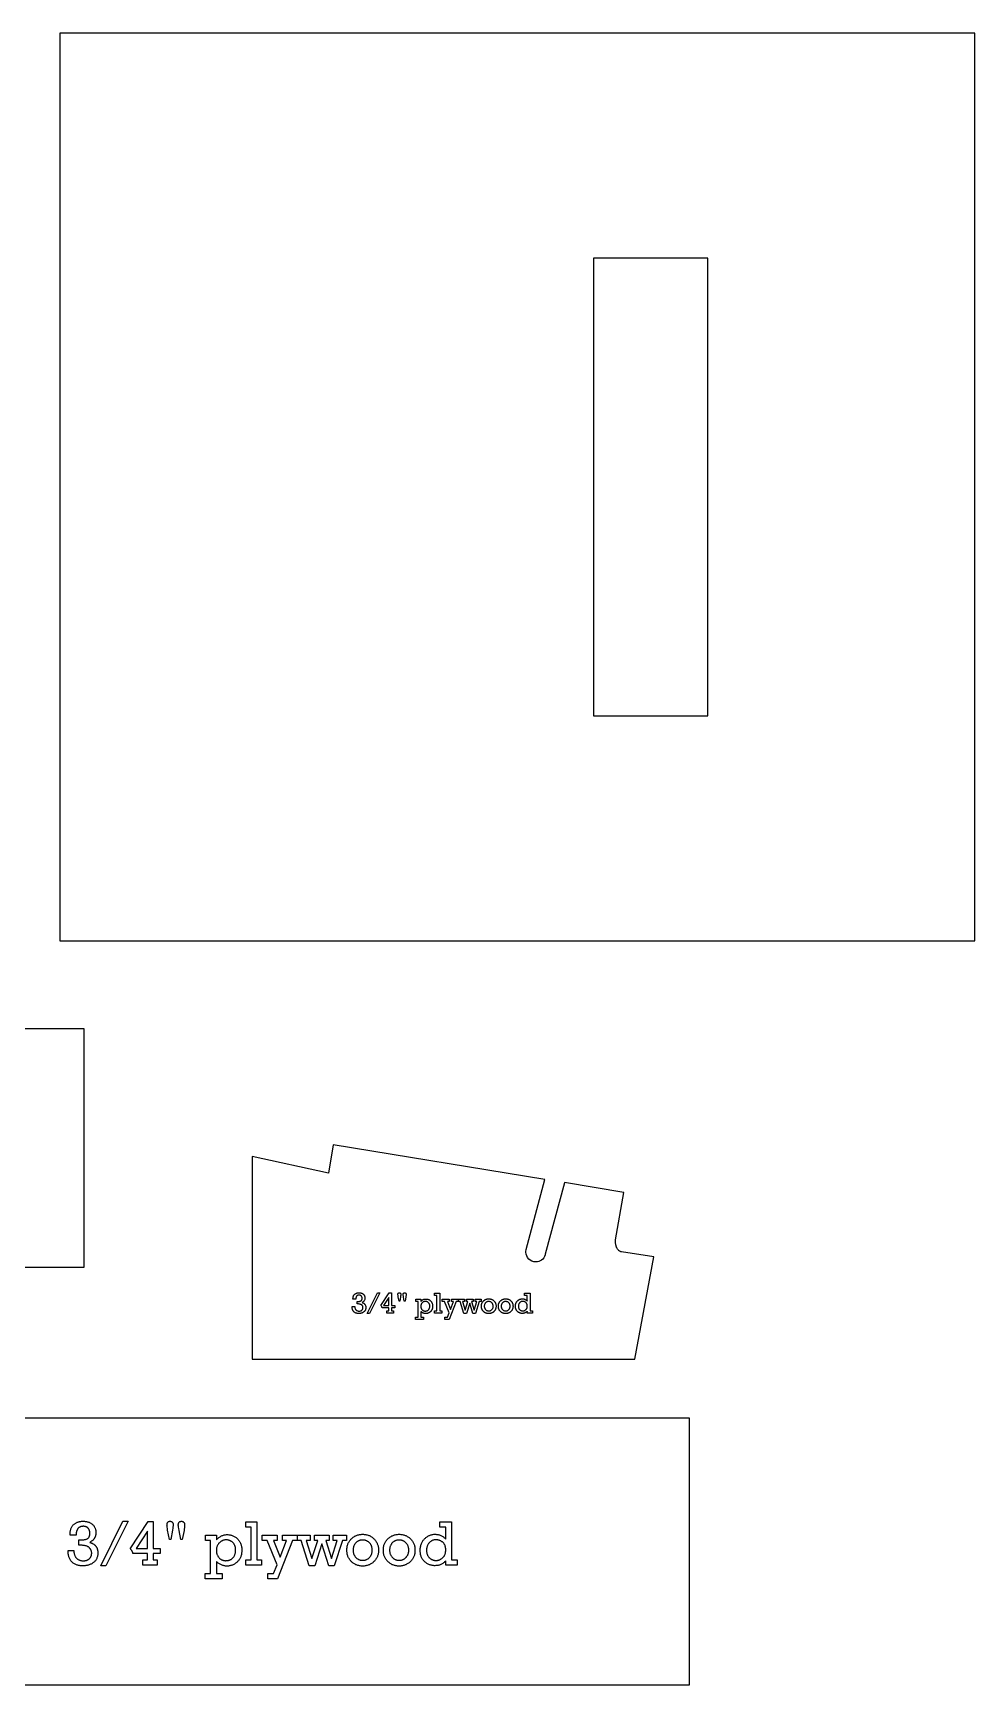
# Model space of a CAD drawing. Extents: x 1 to 150, y 1 to 98.
# Drawn here: x 125.26 to 149.96, y 53.19 to 96.52 of the extents above; entities that cross this region are included whole.
import ezdxf

# ---------------------------------------------------------------- set-up
doc = ezdxf.new("R2010")
doc.units = 0
doc.layers.add('LAYER_1', color=18, linetype='CONTINUOUS')

msp = doc.modelspace()

# ---------------------------------------------------------------- linework, layer by layer
at = {"layer": 'LAYER_1'}
for points in [[(149.956, 72.708), (149.956, 96.521), (125.956, 96.521), (125.956, 72.708)], [(139.956, 90.614), (139.956, 78.614), (142.956, 78.614), (142.956, 90.614)], [(113.844, 64.154), (126.594, 64.154), (126.594, 70.404), (113.844, 70.404)], [(133.755, 63.186), (133.755, 63.251), (133.781, 63.251), (133.803, 63.252), (133.812, 63.253), (133.821, 63.254), (133.829, 63.256), (133.835, 63.257), (133.841, 63.259), (133.847, 63.261), (133.853, 63.264), (133.858, 63.267), (133.862, 63.27), (133.867, 63.274), (133.871, 63.278), (133.874, 63.283), (133.878, 63.288), (133.881, 63.293), (133.883, 63.298), (133.885, 63.304), (133.886, 63.311), (133.888, 63.317), (133.888, 63.324), (133.888, 63.331), (133.888, 63.34), (133.887, 63.348), (133.886, 63.356), (133.883, 63.364), (133.88, 63.371), (133.877, 63.378), (133.873, 63.385), (133.868, 63.391), (133.862, 63.397), (133.856, 63.403), (133.85, 63.407), (133.842, 63.41), (133.834, 63.413), (133.826, 63.415), (133.817, 63.416), (133.807, 63.417), (133.796, 63.416), (133.786, 63.415), (133.777, 63.413), (133.768, 63.41), (133.76, 63.406), (133.753, 63.402), (133.747, 63.396), (133.742, 63.39), (133.737, 63.383), (133.733, 63.375), (133.729, 63.366), (133.726, 63.357), (133.723, 63.347), (133.721, 63.335), (133.72, 63.323), (133.719, 63.311), (133.646, 63.311), (133.647, 63.322), (133.647, 63.332), (133.648, 63.343), (133.649, 63.353), (133.651, 63.362), (133.653, 63.371), (133.655, 63.38), (133.658, 63.388), (133.661, 63.396), (133.664, 63.404), (133.668, 63.411), (133.672, 63.417), (133.676, 63.423), (133.681, 63.429), (133.686, 63.435), (133.691, 63.44), (133.697, 63.444), (133.703, 63.449), (133.709, 63.453), (133.715, 63.456), (133.721, 63.46), (133.728, 63.463), (133.734, 63.466), (133.741, 63.468), (133.748, 63.471), (133.755, 63.473), (133.762, 63.474), (133.77, 63.476), (133.777, 63.477), (133.785, 63.477), (133.793, 63.478), (133.801, 63.478), (133.811, 63.478), (133.82, 63.477), (133.829, 63.477), (133.838, 63.476), (133.847, 63.474), (133.855, 63.473), (133.863, 63.471), (133.87, 63.468), (133.878, 63.466), (133.885, 63.463), (133.891, 63.46), (133.898, 63.456), (133.904, 63.452), (133.91, 63.448), (133.915, 63.444), (133.92, 63.439), (133.925, 63.434), (133.93, 63.429), (133.934, 63.424), (133.938, 63.418), (133.941, 63.413), (133.945, 63.407), (133.948, 63.401), (133.95, 63.395), (133.953, 63.388), (133.955, 63.382), (133.956, 63.375), (133.958, 63.369), (133.959, 63.362), (133.96, 63.354), (133.96, 63.347), (133.96, 63.34), (133.96, 63.329), (133.959, 63.318), (133.957, 63.308), (133.955, 63.299), (133.951, 63.289), (133.947, 63.281), (133.943, 63.272), (133.937, 63.264), (133.932, 63.257), (133.926, 63.25), (133.919, 63.244), (133.913, 63.238), (133.907, 63.233), (133.9, 63.228), (133.893, 63.224), (133.886, 63.221), (133.898, 63.217), (133.909, 63.213), (133.919, 63.208), (133.929, 63.202), (133.938, 63.196), (133.946, 63.19), (133.953, 63.182), (133.96, 63.175), (133.965, 63.167), (133.97, 63.158), (133.975, 63.149), (133.978, 63.139), (133.981, 63.129), (133.983, 63.118), (133.984, 63.107), (133.984, 63.095), (133.984, 63.085), (133.983, 63.076), (133.982, 63.067), (133.981, 63.058), (133.979, 63.049), (133.977, 63.041), (133.974, 63.033), (133.971, 63.025), (133.967, 63.018), (133.963, 63.011), (133.959, 63.004), (133.954, 62.998), (133.949, 62.992), (133.943, 62.986), (133.937, 62.98), (133.93, 62.975), (133.923, 62.97), (133.916, 62.966), (133.909, 62.962), (133.902, 62.958), (133.895, 62.954), (133.887, 62.951), (133.879, 62.948), (133.872, 62.945), (133.864, 62.943), (133.856, 62.941), (133.847, 62.939), (133.839, 62.938), (133.83, 62.937), (133.822, 62.936), (133.813, 62.935), (133.804, 62.935), (133.792, 62.935), (133.781, 62.936), (133.771, 62.937), (133.76, 62.938), (133.751, 62.94), (133.741, 62.942), (133.732, 62.945), (133.723, 62.948), (133.715, 62.951), (133.707, 62.955), (133.699, 62.959), (133.692, 62.963), (133.685, 62.968), (133.678, 62.973), (133.672, 62.979), (133.667, 62.985), (133.661, 62.991), (133.656, 62.998), (133.651, 63.005), (133.647, 63.012), (133.643, 63.019), (133.64, 63.027), (133.636, 63.035), (133.633, 63.044), (133.631, 63.053), (133.628, 63.062), (133.626, 63.071), (133.625, 63.08), (133.624, 63.09), (133.623, 63.1), (133.622, 63.111), (133.622, 63.122), (133.692, 63.122), (133.693, 63.107), (133.695, 63.093), (133.697, 63.08), (133.701, 63.068), (133.706, 63.057), (133.708, 63.052), (133.711, 63.047), (133.714, 63.042), (133.718, 63.038), (133.721, 63.033), (133.725, 63.029), (133.733, 63.022), (133.742, 63.015), (133.751, 63.01), (133.761, 63.005), (133.772, 63.002), (133.783, 62.999), (133.795, 62.998), (133.808, 62.997), (133.819, 62.998), (133.83, 62.999), (133.84, 63.001), (133.85, 63.004), (133.859, 63.008), (133.867, 63.012), (133.875, 63.017), (133.882, 63.024), (133.889, 63.03), (133.894, 63.038), (133.899, 63.045), (133.902, 63.053), (133.905, 63.062), (133.908, 63.071), (133.909, 63.08), (133.909, 63.09), (133.909, 63.1), (133.907, 63.11), (133.905, 63.119), (133.901, 63.128), (133.897, 63.137), (133.891, 63.145), (133.885, 63.152), (133.877, 63.159), (133.873, 63.162), (133.869, 63.165), (133.864, 63.168), (133.859, 63.171), (133.854, 63.173), (133.848, 63.175), (133.836, 63.179), (133.823, 63.182), (133.809, 63.184), (133.793, 63.186), (133.776, 63.186)], [(134.289, 63.48), (134.352, 63.48), (134.083, 62.935), (134.02, 62.935)], [(134.589, 63.085), (134.412, 63.085), (134.409, 63.094), (134.406, 63.102), (134.403, 63.11), (134.399, 63.117), (134.395, 63.125), (134.39, 63.132), (134.384, 63.138), (134.378, 63.144), (134.597, 63.474), (134.658, 63.474), (134.658, 63.149), (134.742, 63.149), (134.742, 63.085), (134.658, 63.085), (134.658, 63.008), (134.706, 63.008), (134.706, 62.944), (134.533, 62.944), (134.533, 63.008), (134.589, 63.008)], [(134.589, 63.149), (134.589, 63.356), (134.451, 63.149)], [(134.855, 63.257), (134.834, 63.369), (134.83, 63.39), (134.828, 63.408), (134.826, 63.421), (134.825, 63.432), (134.826, 63.437), (134.826, 63.442), (134.827, 63.447), (134.828, 63.452), (134.829, 63.456), (134.831, 63.46), (134.832, 63.463), (134.835, 63.466), (134.837, 63.469), (134.84, 63.472), (134.843, 63.474), (134.846, 63.475), (134.85, 63.476), (134.854, 63.477), (134.858, 63.478), (134.862, 63.478), (134.866, 63.478), (134.87, 63.477), (134.874, 63.477), (134.877, 63.475), (134.881, 63.474), (134.884, 63.472), (134.887, 63.47), (134.89, 63.467), (134.893, 63.464), (134.895, 63.461), (134.897, 63.458), (134.898, 63.454), (134.9, 63.45), (134.9, 63.446), (134.901, 63.442), (134.901, 63.438), (134.9, 63.427), (134.899, 63.412), (134.896, 63.393), (134.891, 63.368), (134.871, 63.257)], [(134.993, 63.257), (134.973, 63.367), (134.969, 63.389), (134.966, 63.408), (134.964, 63.422), (134.964, 63.432), (134.964, 63.438), (134.964, 63.443), (134.965, 63.448), (134.966, 63.452), (134.967, 63.456), (134.969, 63.46), (134.971, 63.463), (134.973, 63.467), (134.976, 63.469), (134.979, 63.472), (134.982, 63.474), (134.985, 63.475), (134.989, 63.476), (134.993, 63.477), (134.997, 63.478), (135.002, 63.478), (135.006, 63.478), (135.01, 63.477), (135.014, 63.476), (135.017, 63.475), (135.021, 63.474), (135.024, 63.472), (135.027, 63.469), (135.03, 63.467), (135.032, 63.464), (135.034, 63.46), (135.036, 63.457), (135.037, 63.454), (135.038, 63.45), (135.039, 63.446), (135.04, 63.442), (135.04, 63.438), (135.039, 63.421), (135.038, 63.404), (135.036, 63.386), (135.033, 63.368), (135.011, 63.257)], [(135.356, 62.843), (135.356, 63.246), (135.294, 63.246), (135.294, 63.31), (135.428, 63.31), (135.428, 63.252), (135.434, 63.26), (135.441, 63.267), (135.449, 63.274), (135.456, 63.28), (135.463, 63.286), (135.471, 63.291), (135.479, 63.295), (135.487, 63.3), (135.495, 63.303), (135.504, 63.307), (135.512, 63.309), (135.521, 63.311), (135.53, 63.313), (135.539, 63.314), (135.548, 63.315), (135.558, 63.315), (135.567, 63.315), (135.577, 63.315), (135.586, 63.314), (135.595, 63.312), (135.603, 63.31), (135.612, 63.308), (135.62, 63.305), (135.628, 63.302), (135.636, 63.299), (135.644, 63.295), (135.651, 63.29), (135.659, 63.286), (135.666, 63.28), (135.672, 63.275), (135.679, 63.269), (135.685, 63.262), (135.692, 63.256), (135.697, 63.249), (135.703, 63.241), (135.708, 63.234), (135.712, 63.226), (135.716, 63.218), (135.72, 63.21), (135.723, 63.202), (135.726, 63.193), (135.729, 63.184), (135.731, 63.175), (135.733, 63.165), (135.734, 63.155), (135.735, 63.145), (135.736, 63.135), (135.736, 63.125), (135.736, 63.114), (135.735, 63.103), (135.734, 63.093), (135.733, 63.083), (135.731, 63.073), (135.728, 63.063), (135.725, 63.054), (135.722, 63.045), (135.719, 63.037), (135.715, 63.028), (135.71, 63.02), (135.705, 63.012), (135.7, 63.005), (135.694, 62.998), (135.688, 62.991), (135.681, 62.984), (135.674, 62.978), (135.667, 62.972), (135.66, 62.967), (135.653, 62.962), (135.645, 62.957), (135.638, 62.953), (135.63, 62.949), (135.622, 62.946), (135.615, 62.943), (135.607, 62.94), (135.599, 62.938), (135.59, 62.936), (135.582, 62.935), (135.574, 62.934), (135.565, 62.933), (135.556, 62.933), (135.547, 62.933), (135.538, 62.934), (135.53, 62.935), (135.521, 62.936), (135.513, 62.938), (135.504, 62.941), (135.496, 62.944), (135.488, 62.947), (135.48, 62.951), (135.472, 62.955), (135.464, 62.959), (135.457, 62.964), (135.449, 62.97), (135.442, 62.976), (135.435, 62.982), (135.428, 62.989), (135.428, 62.843), (135.499, 62.843), (135.499, 62.779), (135.289, 62.779), (135.289, 62.843)], [(135.848, 63.008), (135.848, 63.406), (135.783, 63.406), (135.783, 63.47), (135.92, 63.47), (135.92, 63.008), (135.976, 63.008), (135.976, 62.944), (135.783, 62.944), (135.783, 63.008)], [(136.166, 62.95), (136.046, 63.246), (135.985, 63.246), (135.985, 63.31), (136.166, 63.31), (136.166, 63.246), (136.122, 63.246), (136.201, 63.043), (136.279, 63.246), (136.23, 63.246), (136.23, 63.31), (136.408, 63.31), (136.408, 63.246), (136.353, 63.246), (136.172, 62.779), (136.051, 62.779), (136.051, 62.842), (136.122, 62.842)], [(136.556, 62.938), (136.458, 63.246), (136.413, 63.246), (136.413, 63.31), (136.568, 63.31), (136.568, 63.246), (136.52, 63.246), (136.59, 63.025), (136.66, 63.246), (136.62, 63.246), (136.62, 63.31), (136.797, 63.31), (136.797, 63.246), (136.757, 63.246), (136.827, 63.025), (136.897, 63.246), (136.847, 63.246), (136.847, 63.31), (137.012, 63.31), (137.012, 63.246), (136.959, 63.246), (136.861, 62.938), (136.793, 62.938), (136.709, 63.202), (136.624, 62.938)], [(137.014, 63.127), (137.014, 63.137), (137.015, 63.147), (137.016, 63.157), (137.018, 63.167), (137.02, 63.177), (137.022, 63.186), (137.025, 63.195), (137.028, 63.204), (137.032, 63.212), (137.036, 63.221), (137.041, 63.229), (137.046, 63.237), (137.051, 63.244), (137.057, 63.252), (137.063, 63.259), (137.07, 63.266), (137.077, 63.272), (137.085, 63.278), (137.092, 63.284), (137.1, 63.289), (137.108, 63.294), (137.116, 63.299), (137.124, 63.303), (137.132, 63.306), (137.141, 63.31), (137.15, 63.312), (137.159, 63.315), (137.168, 63.317), (137.177, 63.318), (137.187, 63.319), (137.197, 63.32), (137.207, 63.32), (137.217, 63.32), (137.226, 63.319), (137.236, 63.318), (137.245, 63.317), (137.254, 63.315), (137.263, 63.312), (137.272, 63.31), (137.28, 63.307), (137.289, 63.303), (137.297, 63.299), (137.305, 63.295), (137.313, 63.29), (137.32, 63.285), (137.328, 63.279), (137.335, 63.273), (137.343, 63.266), (137.349, 63.26), (137.356, 63.253), (137.362, 63.245), (137.367, 63.238), (137.372, 63.23), (137.377, 63.222), (137.381, 63.213), (137.385, 63.205), (137.388, 63.196), (137.391, 63.187), (137.394, 63.177), (137.396, 63.168), (137.397, 63.158), (137.398, 63.148), (137.399, 63.137), (137.399, 63.127), (137.399, 63.116), (137.398, 63.106), (137.397, 63.095), (137.396, 63.086), (137.394, 63.076), (137.391, 63.067), (137.388, 63.057), (137.385, 63.049), (137.381, 63.04), (137.377, 63.032), (137.373, 63.023), (137.367, 63.016), (137.362, 63.008), (137.356, 63.001), (137.35, 62.994), (137.343, 62.987), (137.336, 62.98), (137.328, 62.974), (137.321, 62.968), (137.313, 62.963), (137.305, 62.958), (137.297, 62.954), (137.289, 62.95), (137.28, 62.946), (137.272, 62.943), (137.263, 62.941), (137.254, 62.938), (137.245, 62.936), (137.236, 62.935), (137.226, 62.934), (137.217, 62.933), (137.207, 62.933), (137.197, 62.933), (137.187, 62.934), (137.177, 62.935), (137.168, 62.936), (137.158, 62.938), (137.149, 62.941), (137.14, 62.943), (137.132, 62.947), (137.123, 62.95), (137.115, 62.954), (137.107, 62.959), (137.099, 62.964), (137.091, 62.969), (137.084, 62.975), (137.077, 62.981), (137.07, 62.987), (137.063, 62.994), (137.057, 63.002), (137.051, 63.009), (137.045, 63.017), (137.04, 63.024), (137.036, 63.033), (137.032, 63.041), (137.028, 63.049), (137.025, 63.058), (137.022, 63.067), (137.02, 63.077), (137.018, 63.086), (137.016, 63.096), (137.015, 63.106), (137.014, 63.116)], [(137.458, 63.127), (137.459, 63.137), (137.459, 63.147), (137.46, 63.157), (137.462, 63.167), (137.464, 63.177), (137.466, 63.186), (137.469, 63.195), (137.472, 63.204), (137.476, 63.212), (137.48, 63.221), (137.485, 63.229), (137.49, 63.237), (137.495, 63.244), (137.501, 63.252), (137.507, 63.259), (137.514, 63.266), (137.521, 63.272), (137.529, 63.278), (137.536, 63.284), (137.544, 63.289), (137.552, 63.294), (137.56, 63.299), (137.568, 63.303), (137.576, 63.306), (137.585, 63.31), (137.594, 63.312), (137.603, 63.315), (137.612, 63.317), (137.621, 63.318), (137.631, 63.319), (137.641, 63.32), (137.651, 63.32), (137.661, 63.32), (137.67, 63.319), (137.68, 63.318), (137.689, 63.317), (137.698, 63.315), (137.707, 63.312), (137.716, 63.31), (137.724, 63.307), (137.733, 63.303), (137.741, 63.299), (137.749, 63.295), (137.757, 63.29), (137.765, 63.285), (137.772, 63.279), (137.779, 63.273), (137.787, 63.266), (137.794, 63.26), (137.8, 63.253), (137.806, 63.245), (137.811, 63.238), (137.817, 63.23), (137.821, 63.222), (137.825, 63.213), (137.829, 63.205), (137.833, 63.196), (137.835, 63.187), (137.838, 63.177), (137.84, 63.168), (137.841, 63.158), (137.842, 63.148), (137.843, 63.137), (137.843, 63.127), (137.843, 63.116), (137.842, 63.106), (137.841, 63.095), (137.84, 63.086), (137.838, 63.076), (137.835, 63.067), (137.833, 63.057), (137.829, 63.049), (137.825, 63.04), (137.821, 63.032), (137.817, 63.023), (137.812, 63.016), (137.806, 63.008), (137.8, 63.001), (137.794, 62.994), (137.787, 62.987), (137.78, 62.98), (137.772, 62.974), (137.765, 62.968), (137.757, 62.963), (137.749, 62.958), (137.741, 62.954), (137.733, 62.95), (137.725, 62.946), (137.716, 62.943), (137.707, 62.941), (137.698, 62.938), (137.689, 62.936), (137.68, 62.935), (137.67, 62.934), (137.661, 62.933), (137.651, 62.933), (137.641, 62.933), (137.631, 62.934), (137.621, 62.935), (137.612, 62.936), (137.602, 62.938), (137.593, 62.941), (137.584, 62.943), (137.576, 62.947), (137.567, 62.95), (137.559, 62.954), (137.551, 62.959), (137.543, 62.964), (137.535, 62.969), (137.528, 62.975), (137.521, 62.981), (137.514, 62.987), (137.507, 62.994), (137.501, 63.002), (137.495, 63.009), (137.489, 63.017), (137.484, 63.024), (137.48, 63.033), (137.476, 63.041), (137.472, 63.049), (137.469, 63.058), (137.466, 63.067), (137.464, 63.077), (137.462, 63.086), (137.46, 63.096), (137.459, 63.106), (137.459, 63.116)], [(138.355, 63.008), (138.355, 62.944), (138.218, 62.944), (138.218, 62.997), (138.211, 62.99), (138.204, 62.983), (138.197, 62.977), (138.189, 62.971), (138.182, 62.966), (138.174, 62.961), (138.166, 62.956), (138.158, 62.952), (138.15, 62.949), (138.141, 62.946), (138.133, 62.943), (138.124, 62.941), (138.115, 62.94), (138.106, 62.938), (138.096, 62.938), (138.087, 62.938), (138.078, 62.938), (138.069, 62.938), (138.06, 62.939), (138.052, 62.941), (138.044, 62.942), (138.035, 62.944), (138.027, 62.947), (138.019, 62.95), (138.012, 62.953), (138.004, 62.957), (137.997, 62.961), (137.989, 62.965), (137.982, 62.97), (137.975, 62.975), (137.968, 62.98), (137.961, 62.986), (137.954, 62.993), (137.948, 62.999), (137.943, 63.006), (137.937, 63.013), (137.933, 63.021), (137.928, 63.029), (137.924, 63.037), (137.92, 63.045), (137.917, 63.054), (137.915, 63.063), (137.912, 63.073), (137.91, 63.083), (137.909, 63.093), (137.908, 63.103), (137.907, 63.114), (137.907, 63.125), (137.907, 63.136), (137.908, 63.147), (137.909, 63.158), (137.91, 63.168), (137.912, 63.178), (137.915, 63.188), (137.918, 63.197), (137.921, 63.206), (137.925, 63.215), (137.929, 63.223), (137.933, 63.231), (137.938, 63.239), (137.944, 63.247), (137.95, 63.254), (137.956, 63.261), (137.963, 63.268), (137.97, 63.274), (137.977, 63.28), (137.984, 63.286), (137.991, 63.291), (137.999, 63.295), (138.006, 63.3), (138.014, 63.303), (138.022, 63.307), (138.03, 63.31), (138.038, 63.313), (138.046, 63.315), (138.054, 63.317), (138.062, 63.318), (138.071, 63.319), (138.079, 63.32), (138.088, 63.32), (138.097, 63.32), (138.106, 63.319), (138.115, 63.318), (138.124, 63.316), (138.133, 63.314), (138.141, 63.312), (138.149, 63.309), (138.158, 63.305), (138.166, 63.301), (138.173, 63.297), (138.181, 63.292), (138.189, 63.287), (138.196, 63.281), (138.203, 63.275), (138.211, 63.268), (138.218, 63.261), (138.218, 63.406), (138.147, 63.406), (138.147, 63.47), (138.289, 63.47), (138.289, 63.008)], [(135.427, 63.121), (135.427, 63.114), (135.427, 63.106), (135.428, 63.099), (135.43, 63.092), (135.431, 63.085), (135.434, 63.077), (135.436, 63.07), (135.439, 63.063), (135.442, 63.057), (135.446, 63.05), (135.45, 63.044), (135.455, 63.038), (135.46, 63.032), (135.466, 63.027), (135.472, 63.022), (135.479, 63.017), (135.486, 63.013), (135.493, 63.009), (135.501, 63.006), (135.508, 63.003), (135.516, 63.001), (135.525, 63), (135.534, 62.999), (135.543, 62.998), (135.555, 62.999), (135.567, 63.001), (135.579, 63.003), (135.584, 63.005), (135.59, 63.007), (135.595, 63.009), (135.6, 63.012), (135.605, 63.015), (135.61, 63.018), (135.619, 63.025), (135.628, 63.033), (135.632, 63.037), (135.635, 63.042), (135.639, 63.047), (135.642, 63.052), (135.645, 63.057), (135.648, 63.062), (135.65, 63.068), (135.653, 63.074), (135.655, 63.08), (135.656, 63.086), (135.659, 63.099), (135.661, 63.113), (135.661, 63.127), (135.661, 63.142), (135.659, 63.155), (135.658, 63.162), (135.656, 63.168), (135.654, 63.174), (135.652, 63.18), (135.65, 63.185), (135.647, 63.191), (135.645, 63.196), (135.641, 63.201), (135.638, 63.206), (135.634, 63.21), (135.63, 63.215), (135.626, 63.219), (135.617, 63.227), (135.608, 63.233), (135.598, 63.239), (135.589, 63.244), (135.579, 63.247), (135.568, 63.25), (135.557, 63.251), (135.546, 63.252), (135.535, 63.251), (135.523, 63.25), (135.512, 63.247), (135.502, 63.243), (135.491, 63.238), (135.481, 63.232), (135.472, 63.225), (135.463, 63.216), (135.458, 63.212), (135.454, 63.207), (135.45, 63.202), (135.447, 63.197), (135.444, 63.192), (135.441, 63.186), (135.438, 63.18), (135.436, 63.175), (135.433, 63.169), (135.432, 63.162), (135.43, 63.156), (135.429, 63.149), (135.428, 63.143), (135.427, 63.136)], [(137.09, 63.127), (137.091, 63.114), (137.092, 63.101), (137.095, 63.089), (137.099, 63.078), (137.101, 63.072), (137.103, 63.067), (137.106, 63.062), (137.109, 63.057), (137.113, 63.052), (137.116, 63.047), (137.124, 63.038), (137.133, 63.03), (137.142, 63.023), (137.152, 63.017), (137.162, 63.012), (137.172, 63.008), (137.183, 63.006), (137.195, 63.004), (137.207, 63.003), (137.219, 63.004), (137.231, 63.006), (137.242, 63.008), (137.247, 63.01), (137.252, 63.012), (137.257, 63.014), (137.262, 63.017), (137.272, 63.023), (137.281, 63.03), (137.29, 63.038), (137.298, 63.047), (137.304, 63.057), (137.31, 63.067), (137.315, 63.078), (137.319, 63.089), (137.321, 63.101), (137.323, 63.114), (137.323, 63.127), (137.323, 63.14), (137.321, 63.153), (137.318, 63.165), (137.315, 63.176), (137.312, 63.181), (137.31, 63.187), (137.307, 63.192), (137.304, 63.197), (137.301, 63.202), (137.297, 63.207), (137.289, 63.216), (137.28, 63.224), (137.271, 63.231), (137.262, 63.237), (137.252, 63.242), (137.241, 63.245), (137.23, 63.248), (137.219, 63.25), (137.207, 63.25), (137.194, 63.25), (137.183, 63.248), (137.177, 63.247), (137.171, 63.245), (137.166, 63.244), (137.16, 63.241), (137.155, 63.239), (137.15, 63.236), (137.145, 63.234), (137.141, 63.23), (137.136, 63.227), (137.132, 63.223), (137.123, 63.215), (137.115, 63.206), (137.109, 63.196), (137.103, 63.186), (137.098, 63.175), (137.095, 63.164), (137.092, 63.152), (137.091, 63.14)], [(137.534, 63.127), (137.535, 63.114), (137.536, 63.101), (137.539, 63.089), (137.543, 63.078), (137.545, 63.072), (137.548, 63.067), (137.55, 63.062), (137.553, 63.057), (137.557, 63.052), (137.56, 63.047), (137.568, 63.038), (137.577, 63.03), (137.586, 63.023), (137.596, 63.017), (137.606, 63.012), (137.616, 63.008), (137.627, 63.006), (137.639, 63.004), (137.651, 63.003), (137.663, 63.004), (137.675, 63.006), (137.686, 63.008), (137.691, 63.01), (137.696, 63.012), (137.701, 63.014), (137.707, 63.017), (137.716, 63.023), (137.725, 63.03), (137.734, 63.038), (137.742, 63.047), (137.749, 63.057), (137.754, 63.067), (137.759, 63.078), (137.763, 63.089), (137.765, 63.101), (137.767, 63.114), (137.767, 63.127), (137.767, 63.14), (137.765, 63.153), (137.763, 63.165), (137.759, 63.176), (137.757, 63.181), (137.754, 63.187), (137.751, 63.192), (137.748, 63.197), (137.745, 63.202), (137.741, 63.207), (137.733, 63.216), (137.725, 63.224), (137.715, 63.231), (137.706, 63.237), (137.696, 63.242), (137.685, 63.245), (137.674, 63.248), (137.663, 63.25), (137.651, 63.25), (137.638, 63.25), (137.627, 63.248), (137.621, 63.247), (137.615, 63.245), (137.61, 63.244), (137.605, 63.241), (137.599, 63.239), (137.594, 63.236), (137.59, 63.234), (137.585, 63.23), (137.58, 63.227), (137.576, 63.223), (137.567, 63.215), (137.56, 63.206), (137.553, 63.196), (137.547, 63.186), (137.543, 63.175), (137.539, 63.164), (137.536, 63.152), (137.535, 63.14)], [(137.984, 63.127), (137.984, 63.112), (137.986, 63.099), (137.987, 63.092), (137.989, 63.086), (137.99, 63.079), (137.992, 63.074), (137.995, 63.068), (137.997, 63.062), (138, 63.057), (138.003, 63.052), (138.006, 63.047), (138.01, 63.043), (138.014, 63.038), (138.018, 63.034), (138.027, 63.026), (138.036, 63.02), (138.046, 63.014), (138.056, 63.01), (138.066, 63.006), (138.077, 63.003), (138.088, 63.002), (138.1, 63.001), (138.111, 63.002), (138.122, 63.004), (138.133, 63.006), (138.143, 63.01), (138.153, 63.015), (138.163, 63.021), (138.173, 63.028), (138.182, 63.036), (138.186, 63.04), (138.19, 63.045), (138.194, 63.049), (138.197, 63.054), (138.201, 63.06), (138.204, 63.065), (138.206, 63.071), (138.209, 63.076), (138.211, 63.083), (138.212, 63.089), (138.214, 63.095), (138.215, 63.102), (138.216, 63.109), (138.217, 63.116), (138.218, 63.13), (138.217, 63.145), (138.216, 63.152), (138.215, 63.159), (138.214, 63.166), (138.212, 63.172), (138.211, 63.178), (138.208, 63.184), (138.206, 63.19), (138.203, 63.195), (138.2, 63.2), (138.197, 63.205), (138.193, 63.21), (138.19, 63.214), (138.185, 63.218), (138.181, 63.222), (138.172, 63.23), (138.162, 63.236), (138.152, 63.241), (138.142, 63.246), (138.132, 63.249), (138.121, 63.251), (138.11, 63.253), (138.099, 63.253), (138.087, 63.253), (138.076, 63.251), (138.07, 63.25), (138.065, 63.248), (138.059, 63.246), (138.054, 63.244), (138.049, 63.242), (138.044, 63.239), (138.039, 63.236), (138.035, 63.233), (138.026, 63.225), (138.017, 63.217), (138.009, 63.207), (138.002, 63.198), (137.997, 63.187), (137.992, 63.176), (137.988, 63.165), (137.986, 63.153), (137.984, 63.14)], [(118.654, 53.192), (142.467, 53.192), (142.467, 60.192), (118.654, 60.192)], [(126.462, 56.855), (126.462, 56.995), (126.491, 56.995), (126.518, 56.996), (126.542, 56.997), (126.565, 56.999), (126.586, 57), (126.604, 57.003), (126.621, 57.006), (126.635, 57.009), (126.649, 57.013), (126.661, 57.018), (126.673, 57.023), (126.684, 57.03), (126.694, 57.037), (126.703, 57.045), (126.712, 57.054), (126.72, 57.064), (126.727, 57.075), (126.733, 57.086), (126.738, 57.098), (126.742, 57.111), (126.746, 57.124), (126.748, 57.138), (126.75, 57.153), (126.75, 57.168), (126.75, 57.177), (126.749, 57.187), (126.748, 57.196), (126.747, 57.204), (126.746, 57.213), (126.744, 57.222), (126.742, 57.23), (126.739, 57.238), (126.736, 57.246), (126.733, 57.254), (126.729, 57.262), (126.725, 57.27), (126.721, 57.277), (126.716, 57.284), (126.711, 57.291), (126.706, 57.298), (126.7, 57.305), (126.694, 57.311), (126.687, 57.317), (126.681, 57.322), (126.674, 57.327), (126.666, 57.332), (126.659, 57.336), (126.65, 57.339), (126.642, 57.343), (126.633, 57.345), (126.624, 57.348), (126.615, 57.35), (126.605, 57.351), (126.595, 57.352), (126.585, 57.353), (126.574, 57.353), (126.562, 57.353), (126.551, 57.352), (126.54, 57.351), (126.529, 57.349), (126.519, 57.347), (126.509, 57.345), (126.5, 57.342), (126.491, 57.339), (126.482, 57.335), (126.474, 57.331), (126.466, 57.326), (126.459, 57.321), (126.452, 57.315), (126.446, 57.309), (126.439, 57.302), (126.434, 57.295), (126.428, 57.288), (126.423, 57.28), (126.419, 57.272), (126.414, 57.263), (126.41, 57.254), (126.406, 57.244), (126.403, 57.234), (126.4, 57.224), (126.397, 57.213), (126.394, 57.202), (126.392, 57.19), (126.39, 57.177), (126.389, 57.165), (126.387, 57.152), (126.386, 57.138), (126.386, 57.124), (126.228, 57.124), (126.229, 57.148), (126.23, 57.171), (126.232, 57.193), (126.234, 57.215), (126.238, 57.235), (126.242, 57.255), (126.247, 57.273), (126.252, 57.291), (126.259, 57.308), (126.266, 57.324), (126.274, 57.34), (126.283, 57.354), (126.292, 57.367), (126.302, 57.38), (126.313, 57.391), (126.325, 57.402), (126.337, 57.412), (126.35, 57.422), (126.363, 57.43), (126.376, 57.438), (126.39, 57.446), (126.403, 57.453), (126.418, 57.459), (126.432, 57.464), (126.447, 57.469), (126.463, 57.473), (126.478, 57.477), (126.494, 57.48), (126.511, 57.482), (126.527, 57.484), (126.544, 57.485), (126.562, 57.485), (126.583, 57.485), (126.603, 57.484), (126.623, 57.482), (126.642, 57.48), (126.66, 57.477), (126.678, 57.473), (126.695, 57.469), (126.711, 57.464), (126.727, 57.458), (126.742, 57.452), (126.756, 57.445), (126.77, 57.438), (126.783, 57.43), (126.796, 57.421), (126.807, 57.411), (126.819, 57.401), (126.829, 57.39), (126.839, 57.379), (126.848, 57.368), (126.856, 57.356), (126.864, 57.344), (126.871, 57.332), (126.878, 57.319), (126.883, 57.305), (126.888, 57.292), (126.893, 57.278), (126.896, 57.264), (126.9, 57.249), (126.902, 57.234), (126.904, 57.219), (126.905, 57.203), (126.905, 57.187), (126.905, 57.175), (126.904, 57.163), (126.903, 57.152), (126.902, 57.14), (126.9, 57.129), (126.898, 57.119), (126.895, 57.108), (126.893, 57.098), (126.889, 57.088), (126.886, 57.078), (126.882, 57.069), (126.877, 57.059), (126.872, 57.05), (126.867, 57.041), (126.862, 57.033), (126.856, 57.024), (126.843, 57.009), (126.83, 56.994), (126.817, 56.98), (126.803, 56.968), (126.789, 56.957), (126.782, 56.952), (126.775, 56.947), (126.767, 56.942), (126.76, 56.938), (126.752, 56.934), (126.744, 56.931), (126.757, 56.927), (126.77, 56.922), (126.782, 56.918), (126.794, 56.913), (126.805, 56.908), (126.816, 56.902), (126.827, 56.896), (126.837, 56.89), (126.847, 56.884), (126.856, 56.877), (126.865, 56.87), (126.873, 56.863), (126.882, 56.856), (126.889, 56.848), (126.896, 56.84), (126.903, 56.832), (126.91, 56.823), (126.916, 56.814), (126.921, 56.805), (126.926, 56.796), (126.931, 56.786), (126.936, 56.776), (126.94, 56.765), (126.943, 56.755), (126.946, 56.744), (126.949, 56.733), (126.951, 56.721), (126.953, 56.71), (126.954, 56.698), (126.955, 56.685), (126.956, 56.673), (126.956, 56.66), (126.956, 56.639), (126.954, 56.618), (126.952, 56.598), (126.949, 56.579), (126.945, 56.56), (126.94, 56.543), (126.934, 56.525), (126.927, 56.509), (126.92, 56.493), (126.911, 56.478), (126.901, 56.463), (126.891, 56.45), (126.88, 56.436), (126.867, 56.424), (126.854, 56.412), (126.84, 56.401), (126.825, 56.391), (126.81, 56.381), (126.795, 56.372), (126.779, 56.364), (126.764, 56.356), (126.747, 56.349), (126.731, 56.342), (126.714, 56.337), (126.697, 56.332), (126.679, 56.327), (126.661, 56.324), (126.643, 56.321), (126.625, 56.318), (126.606, 56.317), (126.587, 56.316), (126.567, 56.315), (126.543, 56.316), (126.519, 56.317), (126.496, 56.319), (126.474, 56.322), (126.453, 56.326), (126.432, 56.33), (126.413, 56.336), (126.394, 56.342), (126.376, 56.349), (126.358, 56.357), (126.342, 56.366), (126.326, 56.375), (126.311, 56.386), (126.297, 56.397), (126.284, 56.409), (126.272, 56.422), (126.26, 56.436), (126.249, 56.45), (126.239, 56.465), (126.23, 56.48), (126.221, 56.497), (126.214, 56.514), (126.206, 56.531), (126.2, 56.549), (126.194, 56.568), (126.19, 56.587), (126.185, 56.607), (126.182, 56.628), (126.179, 56.649), (126.178, 56.671), (126.176, 56.694), (126.176, 56.717), (126.326, 56.717), (126.327, 56.701), (126.328, 56.685), (126.33, 56.67), (126.332, 56.656), (126.335, 56.642), (126.338, 56.628), (126.342, 56.615), (126.346, 56.602), (126.351, 56.59), (126.356, 56.578), (126.362, 56.567), (126.368, 56.556), (126.374, 56.546), (126.382, 56.536), (126.389, 56.527), (126.397, 56.518), (126.406, 56.509), (126.415, 56.502), (126.424, 56.494), (126.434, 56.488), (126.444, 56.481), (126.454, 56.476), (126.465, 56.471), (126.476, 56.466), (126.487, 56.462), (126.499, 56.459), (126.511, 56.456), (126.523, 56.453), (126.536, 56.451), (126.549, 56.45), (126.563, 56.449), (126.576, 56.449), (126.589, 56.449), (126.601, 56.45), (126.613, 56.451), (126.625, 56.452), (126.636, 56.454), (126.647, 56.457), (126.657, 56.46), (126.667, 56.463), (126.677, 56.467), (126.687, 56.471), (126.696, 56.476), (126.705, 56.481), (126.713, 56.486), (126.721, 56.492), (126.729, 56.499), (126.737, 56.506), (126.744, 56.513), (126.75, 56.52), (126.756, 56.528), (126.762, 56.536), (126.767, 56.544), (126.772, 56.552), (126.776, 56.561), (126.78, 56.57), (126.784, 56.579), (126.787, 56.588), (126.789, 56.598), (126.791, 56.607), (126.793, 56.617), (126.794, 56.627), (126.795, 56.638), (126.795, 56.649), (126.795, 56.66), (126.794, 56.671), (126.792, 56.681), (126.791, 56.692), (126.788, 56.702), (126.785, 56.712), (126.782, 56.722), (126.778, 56.731), (126.773, 56.74), (126.768, 56.749), (126.762, 56.758), (126.756, 56.766), (126.75, 56.774), (126.742, 56.782), (126.735, 56.79), (126.726, 56.797), (126.718, 56.804), (126.708, 56.811), (126.698, 56.817), (126.687, 56.823), (126.676, 56.828), (126.664, 56.833), (126.651, 56.837), (126.638, 56.841), (126.624, 56.845), (126.609, 56.847), (126.594, 56.85), (126.578, 56.852), (126.561, 56.854), (126.544, 56.855), (126.526, 56.855), (126.508, 56.856), (126.487, 56.855)], [(127.613, 57.49), (127.748, 57.49), (127.17, 56.315), (127.034, 56.315)], [(128.26, 56.638), (127.878, 56.638), (127.876, 56.647), (127.873, 56.657), (127.87, 56.666), (127.866, 56.674), (127.863, 56.683), (127.859, 56.692), (127.855, 56.7), (127.85, 56.708), (127.846, 56.716), (127.841, 56.724), (127.836, 56.731), (127.83, 56.738), (127.824, 56.746), (127.818, 56.753), (127.812, 56.759), (127.806, 56.766), (128.278, 57.476), (128.409, 57.476), (128.409, 56.775), (128.59, 56.775), (128.59, 56.638), (128.409, 56.638), (128.409, 56.471), (128.513, 56.471), (128.513, 56.333), (128.139, 56.333), (128.139, 56.471), (128.26, 56.471)], [(128.26, 56.775), (128.26, 57.222), (127.962, 56.775)], [(128.832, 57.009), (128.787, 57.25), (128.779, 57.296), (128.774, 57.333), (128.772, 57.349), (128.77, 57.363), (128.77, 57.375), (128.769, 57.385), (128.77, 57.397), (128.771, 57.408), (128.772, 57.419), (128.774, 57.429), (128.777, 57.438), (128.78, 57.446), (128.784, 57.453), (128.789, 57.46), (128.794, 57.466), (128.8, 57.471), (128.807, 57.475), (128.814, 57.479), (128.822, 57.482), (128.83, 57.483), (128.839, 57.485), (128.848, 57.485), (128.857, 57.485), (128.866, 57.484), (128.874, 57.482), (128.881, 57.479), (128.889, 57.476), (128.896, 57.471), (128.902, 57.467), (128.908, 57.461), (128.914, 57.455), (128.919, 57.448), (128.923, 57.441), (128.926, 57.433), (128.929, 57.425), (128.931, 57.416), (128.932, 57.407), (128.932, 57.398), (128.932, 57.388), (128.931, 57.376), (128.929, 57.361), (128.927, 57.343), (128.92, 57.301), (128.911, 57.249), (128.867, 57.009)], [(129.13, 57.009), (129.086, 57.246), (129.078, 57.294), (129.072, 57.333), (129.07, 57.35), (129.068, 57.364), (129.067, 57.376), (129.067, 57.386), (129.067, 57.398), (129.068, 57.409), (129.07, 57.419), (129.072, 57.429), (129.075, 57.438), (129.079, 57.446), (129.083, 57.454), (129.088, 57.46), (129.093, 57.466), (129.099, 57.471), (129.106, 57.475), (129.114, 57.479), (129.122, 57.482), (129.131, 57.483), (129.14, 57.485), (129.15, 57.485), (129.159, 57.485), (129.167, 57.483), (129.176, 57.482), (129.183, 57.479), (129.19, 57.475), (129.197, 57.471), (129.203, 57.466), (129.209, 57.46), (129.214, 57.454), (129.219, 57.447), (129.223, 57.44), (129.226, 57.432), (129.228, 57.424), (129.23, 57.416), (129.231, 57.408), (129.232, 57.399), (129.231, 57.381), (129.231, 57.363), (129.229, 57.344), (129.228, 57.325), (129.225, 57.306), (129.223, 57.287), (129.22, 57.267), (129.216, 57.247), (129.17, 57.009)], [(130.974, 56.471), (130.974, 57.329), (130.833, 57.329), (130.833, 57.467), (131.129, 57.467), (131.129, 56.471), (131.249, 56.471), (131.249, 56.333), (130.833, 56.333), (130.833, 56.471)], [(136.376, 56.471), (136.376, 56.333), (136.079, 56.333), (136.079, 56.449), (136.065, 56.433), (136.05, 56.419), (136.034, 56.405), (136.018, 56.393), (136.002, 56.381), (135.985, 56.37), (135.968, 56.361), (135.951, 56.352), (135.933, 56.345), (135.915, 56.338), (135.896, 56.333), (135.877, 56.328), (135.858, 56.325), (135.838, 56.322), (135.818, 56.321), (135.797, 56.32), (135.778, 56.32), (135.759, 56.322), (135.741, 56.324), (135.723, 56.327), (135.705, 56.33), (135.687, 56.335), (135.67, 56.34), (135.653, 56.346), (135.636, 56.353), (135.619, 56.361), (135.603, 56.37), (135.587, 56.379), (135.572, 56.39), (135.556, 56.401), (135.541, 56.413), (135.527, 56.425), (135.513, 56.439), (135.499, 56.453), (135.487, 56.468), (135.476, 56.483), (135.465, 56.5), (135.456, 56.517), (135.447, 56.534), (135.439, 56.553), (135.432, 56.572), (135.426, 56.591), (135.421, 56.612), (135.417, 56.633), (135.414, 56.655), (135.412, 56.677), (135.411, 56.701), (135.41, 56.724), (135.411, 56.748), (135.412, 56.772), (135.414, 56.795), (135.418, 56.817), (135.422, 56.838), (135.427, 56.859), (135.433, 56.879), (135.44, 56.899), (135.448, 56.918), (135.457, 56.936), (135.467, 56.953), (135.477, 56.97), (135.489, 56.987), (135.502, 57.002), (135.515, 57.017), (135.53, 57.032), (135.545, 57.045), (135.56, 57.058), (135.576, 57.07), (135.592, 57.081), (135.608, 57.091), (135.624, 57.1), (135.641, 57.109), (135.657, 57.116), (135.675, 57.123), (135.692, 57.128), (135.709, 57.133), (135.727, 57.137), (135.745, 57.14), (135.763, 57.143), (135.782, 57.144), (135.801, 57.144), (135.82, 57.144), (135.84, 57.142), (135.859, 57.14), (135.878, 57.136), (135.896, 57.132), (135.915, 57.126), (135.933, 57.12), (135.95, 57.112), (135.967, 57.104), (135.984, 57.095), (136.001, 57.084), (136.017, 57.073), (136.033, 57.06), (136.049, 57.047), (136.064, 57.032), (136.079, 57.017), (136.079, 57.329), (135.928, 57.329), (135.928, 57.467), (136.234, 57.467), (136.234, 56.471)], [(129.912, 56.117), (129.912, 56.984), (129.779, 56.984), (129.779, 57.122), (130.067, 57.122), (130.067, 56.998), (130.082, 57.015), (130.097, 57.03), (130.112, 57.045), (130.128, 57.058), (130.144, 57.07), (130.161, 57.081), (130.178, 57.091), (130.195, 57.1), (130.213, 57.108), (130.231, 57.115), (130.249, 57.121), (130.268, 57.126), (130.288, 57.13), (130.307, 57.132), (130.327, 57.134), (130.348, 57.134), (130.368, 57.134), (130.388, 57.133), (130.408, 57.13), (130.427, 57.127), (130.446, 57.123), (130.464, 57.118), (130.482, 57.113), (130.5, 57.106), (130.516, 57.098), (130.533, 57.09), (130.549, 57.081), (130.565, 57.07), (130.58, 57.059), (130.595, 57.047), (130.609, 57.034), (130.623, 57.02), (130.636, 57.006), (130.648, 56.991), (130.66, 56.975), (130.67, 56.959), (130.68, 56.942), (130.689, 56.925), (130.697, 56.907), (130.704, 56.889), (130.711, 56.87), (130.716, 56.851), (130.721, 56.831), (130.725, 56.811), (130.728, 56.79), (130.73, 56.768), (130.731, 56.746), (130.732, 56.724), (130.731, 56.7), (130.73, 56.677), (130.727, 56.655), (130.724, 56.633), (130.72, 56.612), (130.715, 56.591), (130.709, 56.571), (130.702, 56.552), (130.694, 56.534), (130.685, 56.516), (130.676, 56.498), (130.665, 56.482), (130.654, 56.466), (130.641, 56.45), (130.628, 56.435), (130.613, 56.421), (130.598, 56.408), (130.583, 56.395), (130.568, 56.383), (130.552, 56.373), (130.536, 56.363), (130.52, 56.354), (130.504, 56.345), (130.487, 56.338), (130.47, 56.332), (130.453, 56.326), (130.435, 56.321), (130.418, 56.317), (130.4, 56.314), (130.382, 56.312), (130.363, 56.311), (130.344, 56.31), (130.325, 56.311), (130.306, 56.312), (130.287, 56.315), (130.268, 56.318), (130.25, 56.322), (130.232, 56.327), (130.214, 56.333), (130.197, 56.34), (130.18, 56.348), (130.163, 56.357), (130.146, 56.367), (130.13, 56.378), (130.114, 56.39), (130.098, 56.403), (130.082, 56.416), (130.067, 56.431), (130.067, 56.117), (130.22, 56.117), (130.22, 55.979), (129.768, 55.979), (129.768, 56.117)], [(130.065, 56.716), (130.065, 56.7), (130.066, 56.684), (130.068, 56.668), (130.071, 56.652), (130.075, 56.637), (130.08, 56.622), (130.085, 56.607), (130.092, 56.592), (130.099, 56.577), (130.107, 56.563), (130.116, 56.55), (130.126, 56.537), (130.138, 56.525), (130.15, 56.513), (130.163, 56.502), (130.177, 56.492), (130.185, 56.487), (130.192, 56.482), (130.2, 56.478), (130.208, 56.474), (130.216, 56.47), (130.224, 56.467), (130.232, 56.464), (130.241, 56.461), (130.25, 56.459), (130.259, 56.457), (130.268, 56.455), (130.277, 56.454), (130.286, 56.453), (130.296, 56.452), (130.305, 56.451), (130.315, 56.451), (130.329, 56.452), (130.342, 56.452), (130.355, 56.454), (130.368, 56.456), (130.38, 56.459), (130.393, 56.462), (130.405, 56.466), (130.416, 56.47), (130.427, 56.475), (130.438, 56.48), (130.449, 56.486), (130.459, 56.493), (130.47, 56.5), (130.479, 56.508), (130.489, 56.517), (130.498, 56.526), (130.507, 56.535), (130.515, 56.545), (130.523, 56.555), (130.53, 56.566), (130.536, 56.577), (130.542, 56.589), (130.547, 56.601), (130.552, 56.614), (130.556, 56.627), (130.56, 56.64), (130.563, 56.654), (130.566, 56.668), (130.568, 56.683), (130.569, 56.698), (130.57, 56.713), (130.57, 56.729), (130.57, 56.745), (130.569, 56.76), (130.567, 56.775), (130.565, 56.789), (130.563, 56.803), (130.56, 56.816), (130.556, 56.829), (130.551, 56.842), (130.546, 56.854), (130.541, 56.866), (130.534, 56.877), (130.528, 56.888), (130.52, 56.898), (130.512, 56.908), (130.504, 56.918), (130.495, 56.927), (130.485, 56.935), (130.476, 56.943), (130.466, 56.951), (130.456, 56.958), (130.446, 56.964), (130.435, 56.97), (130.425, 56.975), (130.414, 56.98), (130.403, 56.984), (130.392, 56.988), (130.381, 56.991), (130.37, 56.993), (130.358, 56.995), (130.347, 56.996), (130.335, 56.997), (130.323, 56.998), (130.31, 56.997), (130.298, 56.996), (130.285, 56.995), (130.273, 56.993), (130.261, 56.99), (130.25, 56.987), (130.238, 56.983), (130.227, 56.978), (130.215, 56.973), (130.204, 56.967), (130.194, 56.961), (130.183, 56.954), (130.173, 56.947), (130.162, 56.939), (130.152, 56.93), (130.143, 56.92), (130.133, 56.911), (130.124, 56.9), (130.116, 56.89), (130.108, 56.879), (130.101, 56.867), (130.095, 56.856), (130.089, 56.843), (130.084, 56.831), (130.08, 56.818), (130.076, 56.805), (130.072, 56.791), (130.07, 56.777), (130.067, 56.762), (130.066, 56.747), (130.065, 56.732)], [(131.658, 56.347), (131.399, 56.984), (131.268, 56.984), (131.268, 57.122), (131.658, 57.122), (131.658, 56.984), (131.564, 56.984), (131.734, 56.548), (131.901, 56.984), (131.797, 56.984), (131.797, 57.122), (132.179, 57.122), (132.179, 56.984), (132.062, 56.984), (131.671, 55.979), (131.41, 55.979), (131.41, 56.115), (131.564, 56.115)], [(132.499, 56.32), (132.288, 56.984), (132.192, 56.984), (132.192, 57.122), (132.524, 57.122), (132.524, 56.984), (132.421, 56.984), (132.572, 56.508), (132.723, 56.984), (132.637, 56.984), (132.637, 57.122), (133.018, 57.122), (133.018, 56.984), (132.931, 56.984), (133.082, 56.508), (133.234, 56.984), (133.125, 56.984), (133.125, 57.122), (133.481, 57.122), (133.481, 56.984), (133.368, 56.984), (133.156, 56.32), (133.01, 56.32), (132.83, 56.891), (132.645, 56.32)], [(133.486, 56.728), (133.487, 56.75), (133.488, 56.772), (133.49, 56.794), (133.494, 56.815), (133.498, 56.835), (133.503, 56.855), (133.509, 56.875), (133.516, 56.894), (133.524, 56.912), (133.533, 56.93), (133.543, 56.948), (133.554, 56.965), (133.566, 56.981), (133.579, 56.997), (133.592, 57.012), (133.607, 57.027), (133.622, 57.041), (133.638, 57.055), (133.654, 57.067), (133.67, 57.078), (133.687, 57.089), (133.705, 57.099), (133.723, 57.107), (133.741, 57.115), (133.759, 57.122), (133.778, 57.128), (133.798, 57.133), (133.818, 57.137), (133.838, 57.14), (133.859, 57.142), (133.88, 57.144), (133.901, 57.144), (133.922, 57.144), (133.943, 57.142), (133.963, 57.14), (133.983, 57.137), (134.003, 57.133), (134.022, 57.128), (134.041, 57.122), (134.059, 57.115), (134.078, 57.108), (134.095, 57.099), (134.113, 57.09), (134.13, 57.079), (134.146, 57.068), (134.162, 57.056), (134.178, 57.043), (134.194, 57.029), (134.209, 57.014), (134.222, 56.999), (134.235, 56.983), (134.247, 56.967), (134.258, 56.95), (134.268, 56.932), (134.277, 56.914), (134.285, 56.896), (134.293, 56.877), (134.299, 56.857), (134.304, 56.837), (134.308, 56.816), (134.312, 56.795), (134.314, 56.773), (134.316, 56.751), (134.316, 56.728), (134.316, 56.705), (134.314, 56.682), (134.312, 56.66), (134.308, 56.639), (134.304, 56.618), (134.299, 56.598), (134.293, 56.578), (134.286, 56.559), (134.277, 56.541), (134.268, 56.523), (134.258, 56.505), (134.248, 56.488), (134.236, 56.472), (134.223, 56.456), (134.209, 56.441), (134.194, 56.426), (134.179, 56.412), (134.163, 56.399), (134.147, 56.387), (134.13, 56.375), (134.113, 56.365), (134.096, 56.356), (134.078, 56.347), (134.06, 56.339), (134.041, 56.332), (134.023, 56.327), (134.003, 56.322), (133.984, 56.318), (133.964, 56.314), (133.943, 56.312), (133.922, 56.311), (133.901, 56.31), (133.879, 56.311), (133.858, 56.312), (133.837, 56.314), (133.817, 56.318), (133.797, 56.322), (133.777, 56.327), (133.758, 56.333), (133.739, 56.34), (133.721, 56.347), (133.703, 56.356), (133.686, 56.366), (133.669, 56.376), (133.652, 56.388), (133.636, 56.4), (133.621, 56.413), (133.606, 56.428), (133.591, 56.443), (133.578, 56.458), (133.565, 56.474), (133.553, 56.49), (133.543, 56.507), (133.533, 56.525), (133.524, 56.543), (133.516, 56.561), (133.509, 56.58), (133.503, 56.6), (133.498, 56.62), (133.494, 56.64), (133.49, 56.662), (133.488, 56.683), (133.487, 56.705)], [(133.65, 56.728), (133.65, 56.714), (133.651, 56.7), (133.653, 56.686), (133.655, 56.672), (133.657, 56.659), (133.66, 56.646), (133.664, 56.634), (133.668, 56.622), (133.673, 56.61), (133.679, 56.599), (133.685, 56.587), (133.691, 56.577), (133.698, 56.566), (133.706, 56.556), (133.714, 56.546), (133.723, 56.537), (133.732, 56.528), (133.742, 56.519), (133.751, 56.511), (133.761, 56.504), (133.772, 56.497), (133.782, 56.491), (133.793, 56.486), (133.804, 56.481), (133.815, 56.476), (133.827, 56.472), (133.839, 56.469), (133.851, 56.467), (133.863, 56.465), (133.875, 56.463), (133.888, 56.462), (133.901, 56.462), (133.914, 56.462), (133.927, 56.463), (133.94, 56.465), (133.952, 56.467), (133.964, 56.469), (133.976, 56.473), (133.988, 56.476), (133.999, 56.481), (134.01, 56.486), (134.021, 56.491), (134.032, 56.498), (134.042, 56.504), (134.052, 56.512), (134.061, 56.52), (134.071, 56.528), (134.08, 56.537), (134.089, 56.547), (134.097, 56.557), (134.105, 56.567), (134.112, 56.578), (134.118, 56.588), (134.124, 56.6), (134.129, 56.611), (134.134, 56.623), (134.138, 56.635), (134.142, 56.647), (134.145, 56.66), (134.148, 56.673), (134.15, 56.686), (134.151, 56.7), (134.152, 56.714), (134.152, 56.728), (134.152, 56.742), (134.151, 56.756), (134.15, 56.77), (134.148, 56.784), (134.145, 56.797), (134.142, 56.809), (134.138, 56.822), (134.134, 56.834), (134.129, 56.846), (134.124, 56.857), (134.118, 56.868), (134.111, 56.879), (134.104, 56.89), (134.096, 56.9), (134.088, 56.91), (134.079, 56.919), (134.07, 56.928), (134.06, 56.937), (134.05, 56.945), (134.04, 56.952), (134.03, 56.959), (134.019, 56.965), (134.009, 56.971), (133.998, 56.975), (133.986, 56.98), (133.975, 56.984), (133.963, 56.987), (133.951, 56.99), (133.939, 56.992), (133.927, 56.993), (133.914, 56.994), (133.901, 56.994), (133.888, 56.994), (133.874, 56.993), (133.861, 56.992), (133.849, 56.989), (133.837, 56.987), (133.825, 56.983), (133.813, 56.98), (133.801, 56.975), (133.79, 56.97), (133.78, 56.964), (133.769, 56.958), (133.759, 56.951), (133.749, 56.944), (133.739, 56.936), (133.73, 56.927), (133.721, 56.918), (133.712, 56.908), (133.704, 56.898), (133.697, 56.888), (133.69, 56.877), (133.684, 56.866), (133.678, 56.855), (133.672, 56.844), (133.668, 56.832), (133.664, 56.82), (133.66, 56.808), (133.657, 56.795), (133.654, 56.782), (133.653, 56.769), (133.651, 56.756), (133.65, 56.742)], [(134.443, 56.728), (134.444, 56.75), (134.445, 56.772), (134.447, 56.794), (134.451, 56.815), (134.455, 56.835), (134.46, 56.855), (134.466, 56.875), (134.473, 56.894), (134.481, 56.912), (134.49, 56.93), (134.5, 56.948), (134.511, 56.965), (134.523, 56.981), (134.536, 56.997), (134.549, 57.012), (134.564, 57.027), (134.579, 57.041), (134.595, 57.055), (134.611, 57.067), (134.628, 57.078), (134.644, 57.089), (134.662, 57.099), (134.68, 57.107), (134.698, 57.115), (134.716, 57.122), (134.735, 57.128), (134.755, 57.133), (134.775, 57.137), (134.795, 57.14), (134.816, 57.142), (134.837, 57.144), (134.858, 57.144), (134.879, 57.144), (134.9, 57.142), (134.92, 57.14), (134.94, 57.137), (134.96, 57.133), (134.979, 57.128), (134.998, 57.122), (135.017, 57.115), (135.035, 57.108), (135.052, 57.099), (135.07, 57.09), (135.087, 57.079), (135.103, 57.068), (135.12, 57.056), (135.135, 57.043), (135.151, 57.029), (135.166, 57.014), (135.179, 56.999), (135.192, 56.983), (135.204, 56.967), (135.215, 56.95), (135.225, 56.932), (135.234, 56.914), (135.243, 56.896), (135.25, 56.877), (135.256, 56.857), (135.261, 56.837), (135.265, 56.816), (135.269, 56.795), (135.271, 56.773), (135.273, 56.751), (135.273, 56.728), (135.273, 56.705), (135.271, 56.682), (135.269, 56.66), (135.266, 56.639), (135.261, 56.618), (135.256, 56.598), (135.25, 56.578), (135.243, 56.559), (135.235, 56.541), (135.226, 56.523), (135.216, 56.505), (135.205, 56.488), (135.193, 56.472), (135.18, 56.456), (135.166, 56.441), (135.151, 56.426), (135.136, 56.412), (135.12, 56.399), (135.104, 56.387), (135.087, 56.375), (135.07, 56.365), (135.053, 56.356), (135.035, 56.347), (135.017, 56.339), (134.999, 56.332), (134.98, 56.327), (134.96, 56.322), (134.941, 56.318), (134.921, 56.314), (134.9, 56.312), (134.879, 56.311), (134.858, 56.31), (134.836, 56.311), (134.815, 56.312), (134.794, 56.314), (134.774, 56.318), (134.754, 56.322), (134.734, 56.327), (134.715, 56.333), (134.696, 56.34), (134.678, 56.347), (134.66, 56.356), (134.643, 56.366), (134.626, 56.376), (134.609, 56.388), (134.593, 56.4), (134.578, 56.413), (134.563, 56.428), (134.548, 56.443), (134.535, 56.458), (134.522, 56.474), (134.51, 56.49), (134.5, 56.507), (134.49, 56.525), (134.481, 56.543), (134.473, 56.561), (134.466, 56.58), (134.46, 56.6), (134.455, 56.62), (134.451, 56.64), (134.447, 56.662), (134.445, 56.683), (134.444, 56.705)], [(134.607, 56.728), (134.607, 56.714), (134.608, 56.7), (134.61, 56.686), (134.612, 56.672), (134.614, 56.659), (134.617, 56.646), (134.621, 56.634), (134.625, 56.622), (134.63, 56.61), (134.636, 56.599), (134.642, 56.587), (134.648, 56.577), (134.655, 56.566), (134.663, 56.556), (134.671, 56.546), (134.68, 56.537), (134.689, 56.528), (134.699, 56.519), (134.709, 56.511), (134.719, 56.504), (134.729, 56.497), (134.739, 56.491), (134.75, 56.486), (134.761, 56.481), (134.772, 56.476), (134.784, 56.472), (134.796, 56.469), (134.808, 56.467), (134.82, 56.465), (134.832, 56.463), (134.845, 56.462), (134.858, 56.462), (134.871, 56.462), (134.884, 56.463), (134.897, 56.465), (134.909, 56.467), (134.922, 56.469), (134.933, 56.473), (134.945, 56.476), (134.956, 56.481), (134.967, 56.486), (134.978, 56.491), (134.989, 56.498), (134.999, 56.504), (135.009, 56.512), (135.019, 56.52), (135.028, 56.528), (135.037, 56.537), (135.046, 56.547), (135.054, 56.557), (135.062, 56.567), (135.069, 56.578), (135.075, 56.588), (135.081, 56.6), (135.086, 56.611), (135.091, 56.623), (135.095, 56.635), (135.099, 56.647), (135.102, 56.66), (135.105, 56.673), (135.107, 56.686), (135.108, 56.7), (135.109, 56.714), (135.109, 56.728), (135.109, 56.742), (135.108, 56.756), (135.107, 56.77), (135.105, 56.784), (135.102, 56.797), (135.099, 56.809), (135.095, 56.822), (135.091, 56.834), (135.086, 56.846), (135.081, 56.857), (135.075, 56.868), (135.068, 56.879), (135.061, 56.89), (135.053, 56.9), (135.045, 56.91), (135.036, 56.919), (135.027, 56.928), (135.017, 56.937), (135.007, 56.945), (134.997, 56.952), (134.987, 56.959), (134.977, 56.965), (134.966, 56.971), (134.955, 56.975), (134.944, 56.98), (134.932, 56.984), (134.92, 56.987), (134.908, 56.99), (134.896, 56.992), (134.884, 56.993), (134.871, 56.994), (134.858, 56.994), (134.845, 56.994), (134.831, 56.993), (134.819, 56.992), (134.806, 56.989), (134.794, 56.987), (134.782, 56.983), (134.77, 56.98), (134.759, 56.975), (134.747, 56.97), (134.737, 56.964), (134.726, 56.958), (134.716, 56.951), (134.706, 56.944), (134.696, 56.936), (134.687, 56.927), (134.678, 56.918), (134.669, 56.908), (134.661, 56.898), (134.654, 56.888), (134.647, 56.877), (134.641, 56.866), (134.635, 56.855), (134.63, 56.844), (134.625, 56.832), (134.621, 56.82), (134.617, 56.808), (134.614, 56.795), (134.612, 56.782), (134.61, 56.769), (134.608, 56.756), (134.607, 56.742)], [(135.576, 56.729), (135.576, 56.712), (135.577, 56.697), (135.578, 56.682), (135.58, 56.667), (135.583, 56.653), (135.586, 56.639), (135.59, 56.626), (135.594, 56.613), (135.599, 56.601), (135.604, 56.589), (135.61, 56.578), (135.617, 56.567), (135.624, 56.556), (135.632, 56.546), (135.64, 56.537), (135.649, 56.528), (135.659, 56.519), (135.668, 56.512), (135.678, 56.504), (135.688, 56.497), (135.698, 56.491), (135.709, 56.485), (135.719, 56.48), (135.73, 56.475), (135.742, 56.471), (135.753, 56.468), (135.764, 56.465), (135.776, 56.462), (135.788, 56.46), (135.801, 56.459), (135.813, 56.458), (135.826, 56.458), (135.838, 56.458), (135.85, 56.459), (135.862, 56.46), (135.874, 56.462), (135.886, 56.465), (135.897, 56.468), (135.909, 56.472), (135.92, 56.476), (135.931, 56.481), (135.941, 56.487), (135.952, 56.493), (135.962, 56.499), (135.973, 56.507), (135.983, 56.514), (135.993, 56.523), (136.002, 56.532), (136.012, 56.541), (136.02, 56.551), (136.029, 56.561), (136.036, 56.572), (136.043, 56.583), (136.049, 56.595), (136.055, 56.607), (136.06, 56.62), (136.065, 56.633), (136.069, 56.646), (136.072, 56.66), (136.075, 56.674), (136.077, 56.689), (136.078, 56.704), (136.079, 56.72), (136.079, 56.736), (136.079, 56.752), (136.078, 56.768), (136.077, 56.783), (136.074, 56.797), (136.072, 56.812), (136.068, 56.825), (136.064, 56.838), (136.06, 56.851), (136.054, 56.863), (136.049, 56.875), (136.042, 56.886), (136.035, 56.896), (136.027, 56.907), (136.019, 56.916), (136.01, 56.925), (136.001, 56.934), (135.991, 56.942), (135.981, 56.95), (135.971, 56.957), (135.96, 56.963), (135.95, 56.969), (135.939, 56.975), (135.928, 56.98), (135.917, 56.984), (135.906, 56.988), (135.895, 56.991), (135.883, 56.994), (135.872, 56.997), (135.86, 56.998), (135.848, 57), (135.836, 57.001), (135.824, 57.001), (135.811, 57), (135.798, 57), (135.786, 56.998), (135.774, 56.996), (135.762, 56.993), (135.75, 56.99), (135.739, 56.986), (135.727, 56.981), (135.716, 56.976), (135.706, 56.97), (135.695, 56.964), (135.685, 56.957), (135.675, 56.949), (135.666, 56.941), (135.656, 56.932), (135.647, 56.922), (135.639, 56.912), (135.63, 56.902), (135.623, 56.891), (135.616, 56.881), (135.609, 56.869), (135.604, 56.858), (135.598, 56.846), (135.594, 56.834), (135.589, 56.822), (135.586, 56.81), (135.583, 56.797), (135.58, 56.784), (135.578, 56.77), (135.577, 56.757), (135.576, 56.743)]]:
    msp.add_lwpolyline(points, close=True, dxfattribs=at)
msp.add_lwpolyline([(140.534, 64.863), (140.752, 66.113), (139.191, 66.368), (139.19, 66.363), (138.69, 64.488), (138.686, 64.47, -0.330606), (138.439, 64.287, -0.414214), (138.182, 64.545, -0.055687), (138.188, 64.602), (138.19, 64.613), (138.68, 66.45), (138.68, 66.452), (133.127, 67.363), (133.002, 66.613), (131.002, 67.05), (131.002, 61.738), (141.034, 61.738), (141.534, 64.425), (140.69, 64.55), (140.679, 64.552), (140.669, 64.555), (140.659, 64.559), (140.649, 64.564), (140.64, 64.569), (140.631, 64.575), (140.622, 64.582), (140.614, 64.59), (140.606, 64.598), (140.598, 64.607), (140.591, 64.616), (140.584, 64.626), (140.578, 64.636), (140.572, 64.647), (140.566, 64.658), (140.561, 64.67), (140.556, 64.681), (140.552, 64.693), (140.547, 64.705), (140.544, 64.718), (140.541, 64.73), (140.538, 64.743), (140.535, 64.755), (140.533, 64.768), (140.532, 64.78), (140.531, 64.793), (140.53, 64.805), (140.53, 64.817), (140.53, 64.829), (140.531, 64.84), (140.532, 64.852)], format="xyb", close=True, dxfattribs=at)

doc.saveas('drawing.dxf')
